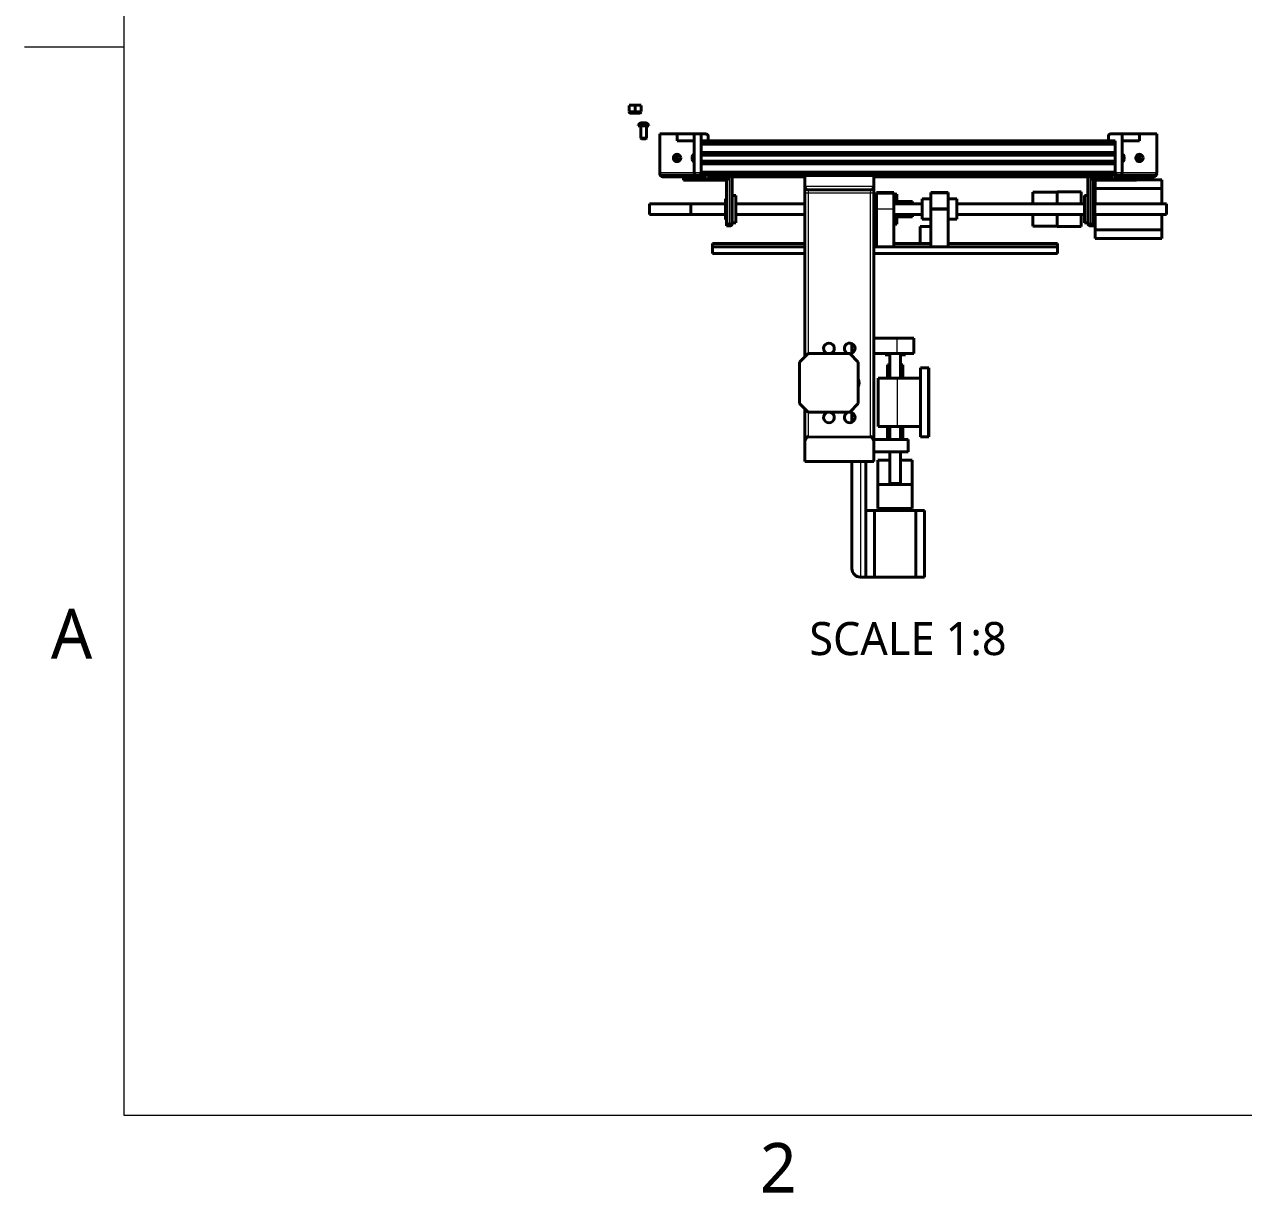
# Model space of a CAD drawing. Header units: inches. Extents: x 0 to 11, y 0 to 8.5.
# Drawn here: x 0.038 to 4.454, y 0.1 to 4.333 of the extents above; entities that cross this region are included whole.
import ezdxf

# ---------------------------------------------------------------- set-up
doc = ezdxf.new("R2010")
doc.units = ezdxf.units.IN
doc.header["$LTSCALE"] = 0.5
doc.header["$MEASUREMENT"] = 0
for name, color, linetype, lineweight in [('ANNOTATION_TEXT', 7, 'Continuous', 25), ('BORDER_FRAME', 7, 'Continuous', 15), ('BORDER_ZONES', 7, 'Continuous', 15), ('TANGENT_LINES', 7, 'Continuous', 15), ('Visible', 7, 'Continuous', 40)]:
    doc.layers.add(name, color=color, linetype=linetype, lineweight=lineweight)
doc.styles.add('Onshape-Standard', font='NotoSans-Regular.ttf')
doc.styles.add('Onshape-Standard-View-Label', font='NotoSans-Regular.ttf', dxfattribs={"height": 0.12})

msp = doc.modelspace()

# ---------------------------------------------------------------- linework, layer by layer
at = {"layer": 'BORDER_FRAME'}
for p, q in [((0.399, 0.38), (0.399, 8.12)), ((10.639, 0.38), (0.399, 0.38))]:
    msp.add_line(p, q, dxfattribs=at)
at = {"layer": 'BORDER_ZONES'}
msp.add_line((0.399, 4.25), (0.038, 4.25), dxfattribs=at)
at = {"layer": 'TANGENT_LINES'}
for p, q in [((2.4896, 3.9094), (3.9896, 3.9094)), ((2.4896, 3.9002), (3.9896, 3.9002)), ((2.4896, 3.897), (3.9896, 3.897)), ((3.9646, 3.9224), (3.9644, 3.9224)), ((2.4896, 3.8721), (3.9896, 3.8721)), ((2.4896, 3.8695), (3.9896, 3.8695)), ((2.4896, 3.8635), (3.9896, 3.8635)), ((2.4896, 3.857), (3.9896, 3.857)), ((2.4896, 3.8408), (3.9896, 3.8408)), ((2.4896, 3.8343), (3.9896, 3.8343)), ((2.4896, 3.8284), (3.9896, 3.8284)), ((2.4896, 3.8257), (3.9896, 3.8257)), ((2.4896, 3.8009), (3.9896, 3.8009)), ((2.3394, 3.7914), (2.341, 3.7914)), ((2.3396, 3.7967), (2.4646, 3.7967)), ((2.5057, 3.7777), (2.4346, 3.7777)), ((2.4346, 3.7777), (2.4346, 3.777)), ((2.4346, 3.777), (2.5904, 3.777)), ((2.4646, 3.7967), (2.4896, 3.7967)), ((2.4896, 3.7976), (3.9896, 3.7976)), ((2.4896, 3.7884), (3.9896, 3.7884)), ((2.5057, 3.7864), (2.5057, 3.7777)), ((2.5144, 3.7785), (2.5144, 3.7864)), ((2.5933, 3.7785), (2.5144, 3.7785)), ((2.5904, 3.777), (2.5904, 3.6117)), ((2.5933, 3.7864), (2.5933, 3.7785)), ((2.5933, 3.6117), (2.5933, 3.7785)), ((2.6021, 3.7785), (2.5933, 3.7785)), ((2.8646, 3.7832), (2.6007, 3.7832)), ((3.8916, 3.7832), (3.1149, 3.7832)), ((3.899, 3.7785), (3.8903, 3.7785)), ((3.899, 3.7785), (3.899, 3.7864)), ((3.9779, 3.7785), (3.899, 3.7785)), ((3.899, 3.7785), (3.899, 3.6117)), ((3.902, 3.777), (4.0578, 3.777)), ((3.902, 3.6117), (3.902, 3.777)), ((3.9779, 3.7864), (3.9779, 3.7785)), ((3.9867, 3.7777), (3.9867, 3.7864)), ((4.0578, 3.7777), (3.9867, 3.7777)), ((3.9896, 3.7967), (4.0146, 3.7967)), ((4.0146, 3.7967), (4.1396, 3.7967)), ((4.0578, 3.777), (4.0578, 3.7777)), ((4.1381, 3.7914), (4.1394, 3.7914)), ((2.8649, 3.7463), (3.1149, 3.7463)), ((2.8774, 3.7213), (2.8649, 3.7213)), ((2.8774, 3.7338), (2.8774, 3.7213)), ((2.8774, 3.7213), (2.8774, 3.1401)), ((3.1024, 3.7213), (2.8774, 3.7213)), ((3.1024, 3.7338), (3.1024, 3.7213)), ((3.1024, 2.8411), (3.1024, 3.7213)), ((3.1149, 3.7213), (3.1024, 3.7213)), ((3.3842, 3.6666), (3.3217, 3.6666)), ((3.1869, 3.6635), (3.1244, 3.6635)), ((2.5904, 3.6117), (2.5933, 3.6117)), ((2.6021, 3.6117), (2.5933, 3.6117)), ((2.5933, 3.6117), (2.5933, 3.6029)), ((3.899, 3.6117), (3.8903, 3.6117)), ((3.899, 3.6117), (3.902, 3.6117)), ((3.899, 3.6029), (3.899, 3.6117)), ((3.199, 3.1406), (3.199, 3.1963)), ((3.1991, 3.051), (3.1991, 2.876)), ((2.8774, 2.9276), (2.8774, 2.8411)), ((3.1085, 2.8349), (2.8712, 2.8349)), ((2.8774, 2.8411), (3.1024, 2.8411)), ((3.0668, 2.7486), (3.0668, 2.3302))]:
    msp.add_line(p, q, dxfattribs=at)
at = {"layer": 'Visible'}
for p, q in [((2.2393, 4.0403), (2.2286, 4.0388)), ((2.2286, 4.0403), (2.2393, 4.0403)), ((2.2286, 4.0175), (2.2286, 4.0388)), ((2.2501, 4.0388), (2.2393, 4.0403)), ((2.2393, 4.0403), (2.2608, 4.0403)), ((2.2608, 4.0403), (2.2501, 4.0388)), ((2.2501, 4.0175), (2.2501, 4.0388)), ((2.2716, 4.0388), (2.2608, 4.0403)), ((2.2608, 4.0403), (2.2716, 4.0403)), ((2.2716, 4.0175), (2.2716, 4.0388)), ((2.2286, 4.0175), (2.2393, 4.0159)), ((2.2286, 4.0159), (2.2393, 4.0159)), ((2.2335, 4.011), (2.2667, 4.011)), ((2.2393, 4.0159), (2.2501, 4.0175)), ((2.2393, 4.0159), (2.2608, 4.0159)), ((2.2501, 4.0175), (2.2608, 4.0159)), ((2.2608, 4.0159), (2.2716, 4.0175)), ((2.2608, 4.0159), (2.2716, 4.0159)), ((2.2725, 3.9765), (2.2889, 3.9765)), ((2.2612, 3.9672), (2.2612, 3.9656)), ((2.2612, 3.9672), (2.3002, 3.9672)), ((2.2612, 3.9656), (2.3002, 3.9656)), ((2.2705, 3.9656), (2.2705, 3.921)), ((2.291, 3.921), (2.291, 3.9656)), ((2.3002, 3.9656), (2.3002, 3.9672)), ((2.3394, 3.9312), (2.3394, 3.7914)), ((2.3396, 3.9312), (2.3394, 3.9312)), ((2.4021, 3.9364), (2.3396, 3.9364)), ((2.3396, 3.9364), (2.3396, 3.7967)), ((2.4021, 3.9364), (2.4021, 3.9114)), ((2.4646, 3.9364), (2.4021, 3.9364)), ((2.4646, 3.9364), (2.4646, 3.7967)), ((2.4646, 3.9364), (2.4896, 3.9364)), ((2.4896, 3.9364), (2.5058, 3.9364)), ((2.4896, 3.9364), (2.4896, 3.7967)), ((4.0146, 3.9364), (3.9733, 3.9364)), ((4.0146, 3.9364), (4.0146, 3.7967)), ((4.0146, 3.9364), (4.0771, 3.9364)), ((4.0771, 3.9364), (4.1396, 3.9364)), ((4.0771, 3.9364), (4.0771, 3.9114)), ((4.1396, 3.9364), (4.1396, 3.7967)), ((2.2705, 3.921), (2.2728, 3.9187)), ((2.2705, 3.921), (2.291, 3.921)), ((2.2886, 3.9187), (2.2728, 3.9187)), ((2.2886, 3.9187), (2.291, 3.921)), ((2.4646, 3.9114), (2.4021, 3.9114)), ((2.4896, 3.9114), (2.5146, 3.9114)), ((2.4896, 3.9058), (3.9896, 3.9058)), ((3.9896, 3.9005), (2.4896, 3.9005)), ((2.5146, 3.9277), (2.5146, 3.9114)), ((2.5146, 3.9114), (3.9646, 3.9114)), ((3.9644, 3.9224), (3.9644, 3.9114)), ((3.9646, 3.9277), (3.9646, 3.9114)), ((3.9896, 3.9114), (3.9646, 3.9114)), ((3.9896, 3.9114), (3.9896, 3.7967)), ((3.9896, 3.897), (3.9896, 3.8721)), ((4.0146, 3.9114), (4.0771, 3.9114)), ((2.3998, 3.8528), (2.3976, 3.8489)), ((2.3976, 3.8489), (2.3998, 3.845)), ((2.4043, 3.8528), (2.3998, 3.8528)), ((2.3998, 3.845), (2.4043, 3.845)), ((2.4066, 3.8489), (2.4043, 3.8528)), ((2.4043, 3.845), (2.4066, 3.8489)), ((2.4572, 3.8435), (2.4572, 3.8544)), ((2.4646, 3.8622), (2.4635, 3.8622)), ((2.4635, 3.8356), (2.4635, 3.8622)), ((2.4896, 3.8634), (3.9896, 3.8634)), ((2.4896, 3.862), (3.9896, 3.862)), ((4.0157, 3.8622), (4.0146, 3.8622)), ((4.0157, 3.8622), (4.0157, 3.8356)), ((4.0219, 3.8544), (4.0219, 3.8435)), ((4.0747, 3.8528), (4.0724, 3.8489)), ((4.0724, 3.8489), (4.0747, 3.845)), ((4.0792, 3.8528), (4.0747, 3.8528)), ((4.0747, 3.845), (4.0792, 3.845)), ((4.0815, 3.8489), (4.0792, 3.8528)), ((4.0792, 3.845), (4.0815, 3.8489)), ((2.4635, 3.8356), (2.4646, 3.8356)), ((2.4896, 3.8359), (3.9896, 3.8359)), ((3.9896, 3.8345), (2.4896, 3.8345)), ((3.9896, 3.8257), (3.9896, 3.8009)), ((4.0146, 3.8356), (4.0157, 3.8356)), ((2.4258, 3.7812), (2.3497, 3.7812)), ((2.4748, 3.7864), (2.3498, 3.7864)), ((2.4258, 3.7683), (2.4258, 3.7864)), ((2.4346, 3.7777), (2.4258, 3.7864)), ((2.4346, 3.777), (2.4258, 3.7683)), ((2.5816, 3.7683), (2.4258, 3.7683)), ((2.4793, 3.7864), (2.4748, 3.7864)), ((2.4793, 3.7864), (2.4896, 3.7864)), ((2.4894, 3.7885), (2.4894, 3.7868)), ((2.4896, 3.7868), (2.4894, 3.7868)), ((2.4894, 3.7864), (2.4894, 3.7868)), ((2.4896, 3.7973), (3.9896, 3.7973)), ((2.4896, 3.792), (2.4896, 3.7968)), ((3.9896, 3.792), (2.4896, 3.792)), ((2.4896, 3.7884), (2.4896, 3.792)), ((2.4896, 3.7864), (2.4896, 3.7884)), ((2.4896, 3.7864), (3.9896, 3.7864)), ((2.5057, 3.7777), (2.4969, 3.7864)), ((2.5224, 3.7864), (2.5144, 3.7785)), ((2.5904, 3.777), (2.5816, 3.7683)), ((2.5816, 3.6029), (2.5816, 3.7683)), ((2.8646, 3.7812), (2.6017, 3.7812)), ((2.6021, 3.7785), (2.6021, 3.6117)), ((2.8646, 3.7864), (2.8646, 3.6829)), ((2.8649, 3.7864), (2.8649, 3.785)), ((2.8649, 3.7463), (2.8649, 3.785)), ((3.1149, 3.785), (2.8649, 3.785)), ((3.1149, 3.7864), (3.1149, 3.785)), ((3.1149, 3.7463), (3.1149, 3.785)), ((3.8907, 3.7812), (3.1149, 3.7812)), ((3.8903, 3.6117), (3.8903, 3.7785)), ((3.9107, 3.7683), (3.902, 3.777)), ((4.0665, 3.7683), (3.9107, 3.7683)), ((3.9107, 3.7683), (3.9107, 3.6029)), ((3.917, 3.7385), (3.917, 3.7683)), ((3.9779, 3.7785), (3.97, 3.7864)), ((3.9955, 3.7864), (3.9867, 3.7777)), ((3.9896, 3.792), (3.9896, 3.7968)), ((3.9896, 3.792), (3.9896, 3.7884)), ((3.9896, 3.7884), (3.9896, 3.7864)), ((3.9998, 3.7864), (3.9994, 3.7864)), ((4.0043, 3.7864), (3.9998, 3.7864)), ((4.1293, 3.7864), (4.0043, 3.7864)), ((4.0665, 3.7864), (4.0578, 3.7777)), ((4.0665, 3.7683), (4.0578, 3.777)), ((4.0665, 3.7864), (4.0665, 3.7683)), ((4.1292, 3.7812), (4.0665, 3.7812)), ((4.0665, 3.7698), (4.1582, 3.7698)), ((4.1394, 3.7951), (4.1394, 3.7914)), ((4.1582, 3.7385), (4.1582, 3.7698)), ((2.6146, 3.7135), (2.6021, 3.7135)), ((2.6146, 3.6135), (2.6146, 3.7135)), ((2.8649, 3.7463), (2.8649, 3.7213)), ((2.8649, 3.1276), (2.8649, 3.7213)), ((3.1024, 3.7338), (2.8774, 3.7338)), ((3.1149, 3.7213), (3.1149, 3.7463)), ((3.1149, 3.7213), (3.1149, 2.8157)), ((3.1869, 3.7238), (3.1244, 3.7238)), ((3.1244, 3.7238), (3.1244, 3.7219)), ((3.1869, 3.7219), (3.1244, 3.7219)), ((3.1244, 3.7219), (3.1244, 3.6635)), ((3.1869, 3.7238), (3.1869, 3.7219)), ((3.1869, 3.7219), (3.1869, 3.6635)), ((3.1981, 3.7179), (3.1869, 3.7179)), ((3.1981, 3.7179), (3.1981, 3.6829)), ((3.3842, 3.7242), (3.3217, 3.7242)), ((3.3217, 3.7226), (3.3217, 3.7242)), ((3.3842, 3.7226), (3.3217, 3.7226)), ((3.3217, 3.6666), (3.3217, 3.7226)), ((3.3842, 3.7226), (3.3842, 3.7242)), ((3.3842, 3.6666), (3.3842, 3.7226)), ((3.7789, 3.7256), (3.6914, 3.7256)), ((3.6914, 3.6829), (3.6914, 3.7256)), ((3.8664, 3.726), (3.7789, 3.726)), ((3.7789, 3.6829), (3.7789, 3.726)), ((3.8664, 3.6829), (3.8664, 3.726)), ((3.8903, 3.7135), (3.8778, 3.7135)), ((3.8778, 3.7135), (3.8778, 3.6135)), ((3.917, 3.7179), (3.9107, 3.7179)), ((3.917, 3.7385), (4.1582, 3.7385)), ((3.917, 3.6829), (3.917, 3.7385)), ((4.1582, 3.6829), (4.1582, 3.7385)), ((2.3026, 3.6829), (2.3026, 3.6441)), ((2.4521, 3.6829), (2.3026, 3.6829)), ((2.5771, 3.6829), (2.4521, 3.6829)), ((2.4521, 3.6829), (2.4521, 3.6441)), ((2.5816, 3.7004), (2.5771, 3.7004)), ((2.5771, 3.6266), (2.5771, 3.7004)), ((2.8649, 3.6829), (2.6146, 3.6829)), ((3.1244, 3.7004), (3.1149, 3.7004)), ((3.2904, 3.6829), (3.1869, 3.6829)), ((3.2544, 3.6914), (3.1981, 3.6914)), ((3.2544, 3.6914), (3.2544, 3.6829)), ((3.3217, 3.7007), (3.2904, 3.7007)), ((3.2904, 3.7007), (3.2904, 3.627)), ((3.3217, 3.6666), (3.3217, 3.6638)), ((3.4154, 3.7007), (3.3842, 3.7007)), ((3.3842, 3.6666), (3.3842, 3.6638)), ((3.4154, 3.7007), (3.4154, 3.627)), ((3.8778, 3.6829), (3.4154, 3.6829)), ((3.9153, 3.7004), (3.9107, 3.7004)), ((3.9153, 3.7004), (3.9153, 3.6266)), ((4.1746, 3.6829), (3.9153, 3.6829)), ((4.1746, 3.6829), (4.1746, 3.6441)), ((2.3026, 3.6441), (2.4521, 3.6441)), ((2.4521, 3.6441), (2.5771, 3.6441)), ((2.5771, 3.6266), (2.5816, 3.6266)), ((2.6146, 3.6441), (2.8649, 3.6441)), ((2.8646, 3.6441), (2.8646, 3.5387)), ((3.1149, 3.6266), (3.1244, 3.6266)), ((3.1244, 3.6635), (3.1244, 3.5271)), ((3.1869, 3.6635), (3.1869, 3.5271)), ((3.1869, 3.6441), (3.2904, 3.6441)), ((3.1981, 3.6441), (3.1981, 3.6091)), ((3.1981, 3.6356), (3.2544, 3.6356)), ((3.2544, 3.6441), (3.2544, 3.6356)), ((3.2904, 3.627), (3.3217, 3.627)), ((3.3217, 3.6638), (3.3217, 3.5271)), ((3.3842, 3.6638), (3.3217, 3.6638)), ((3.3842, 3.6638), (3.3842, 3.5271)), ((3.3842, 3.627), (3.4154, 3.627)), ((3.4154, 3.6441), (3.8778, 3.6441)), ((3.6914, 3.6014), (3.6914, 3.6441)), ((3.7789, 3.601), (3.7789, 3.6441)), ((3.8664, 3.601), (3.8664, 3.6441)), ((3.9107, 3.6266), (3.9153, 3.6266)), ((3.9153, 3.6441), (4.1746, 3.6441)), ((3.917, 3.5885), (3.917, 3.6441)), ((4.1582, 3.5885), (4.1582, 3.6441)), ((2.5904, 3.6117), (2.5816, 3.6029)), ((2.5933, 3.6029), (2.5816, 3.6029)), ((2.6021, 3.6135), (2.6146, 3.6135)), ((3.1869, 3.6091), (3.1981, 3.6091)), ((3.2824, 3.6012), (3.3217, 3.6012)), ((3.2824, 3.6012), (3.2824, 3.5387)), ((3.6914, 3.6014), (3.7789, 3.6014)), ((3.7789, 3.601), (3.8664, 3.601)), ((3.8778, 3.6135), (3.8903, 3.6135)), ((3.9107, 3.6029), (3.899, 3.6029)), ((3.9107, 3.6029), (3.902, 3.6117)), ((3.9107, 3.6091), (3.917, 3.6091)), ((3.917, 3.5885), (3.917, 3.5573)), ((3.917, 3.5885), (4.1582, 3.5885)), ((4.1582, 3.5885), (4.1582, 3.5573)), ((2.8649, 3.5387), (2.5306, 3.5387)), ((2.5306, 3.5271), (2.5306, 3.5387)), ((3.1244, 3.5387), (3.1149, 3.5387)), ((3.3217, 3.5387), (3.1869, 3.5387)), ((3.7806, 3.5387), (3.3842, 3.5387)), ((3.7806, 3.5271), (3.7806, 3.5387)), ((3.917, 3.5573), (4.1582, 3.5573)), ((2.5306, 3.5271), (2.5306, 3.5032)), ((2.8649, 3.5271), (2.5306, 3.5271)), ((2.8649, 3.5032), (2.5306, 3.5032)), ((2.8646, 3.5032), (2.8646, 3.1273)), ((3.7806, 3.5271), (3.1149, 3.5271)), ((3.7806, 3.5032), (3.1149, 3.5032)), ((3.3842, 3.5271), (3.3217, 3.5271)), ((3.7806, 3.5271), (3.7806, 3.5032)), ((3.199, 3.1963), (3.1149, 3.1963)), ((3.199, 3.1963), (3.2593, 3.1963)), ((3.2593, 3.1963), (3.2593, 3.1406)), ((2.8774, 3.1401), (2.8461, 3.1088)), ((2.8774, 3.1401), (3.0274, 3.1401)), ((3.0274, 3.1401), (3.0586, 3.1088)), ((3.0356, 3.1413), (3.0356, 3.1764)), ((3.199, 3.1406), (3.1149, 3.1406)), ((3.1555, 3.1406), (3.1555, 3.1356)), ((3.1555, 3.1356), (3.1724, 3.1356)), ((3.1724, 3.1356), (3.1724, 3.0998)), ((3.173, 3.1406), (3.173, 3.051)), ((3.2593, 3.1406), (3.199, 3.1406)), ((3.2112, 3.1356), (3.2293, 3.1356)), ((3.2118, 3.051), (3.2118, 3.1406)), ((3.2293, 3.1356), (3.2293, 3.1406)), ((2.8461, 2.9588), (2.8461, 3.1088)), ((3.0586, 2.9588), (3.0586, 3.1088)), ((3.1639, 3.0998), (3.1639, 3.051)), ((3.1639, 3.0998), (3.173, 3.0998)), ((3.2118, 3.0998), (3.2197, 3.0998)), ((3.2197, 3.051), (3.2197, 3.0998)), ((3.1301, 2.876), (3.1301, 3.051)), ((3.1301, 3.051), (3.1991, 3.051)), ((3.2834, 3.051), (3.1991, 3.051)), ((3.2834, 3.0885), (3.3129, 3.0885)), ((3.2834, 3.0885), (3.2834, 2.8385)), ((3.3129, 3.0885), (3.3144, 3.0885)), ((3.3129, 3.0885), (3.3129, 2.8385)), ((3.3144, 3.0885), (3.3144, 2.8385)), ((2.8774, 2.9276), (2.8461, 2.9588)), ((2.8646, 2.9404), (2.8646, 2.7486)), ((2.8649, 2.8157), (2.8649, 2.9401)), ((2.8774, 2.9276), (3.0274, 2.9276)), ((3.0274, 2.9276), (3.0586, 2.9588)), ((3.0356, 2.8913), (3.0356, 2.9264)), ((3.1301, 2.876), (3.1991, 2.876)), ((3.1639, 2.876), (3.1639, 2.8291)), ((3.173, 2.876), (3.173, 2.8291)), ((3.1991, 2.876), (3.2834, 2.876)), ((3.2118, 2.8291), (3.2118, 2.876)), ((3.2197, 2.8291), (3.2197, 2.876)), ((2.8774, 2.8411), (2.8712, 2.8349)), ((3.1024, 2.8411), (3.1085, 2.8349)), ((3.2393, 2.8291), (3.1149, 2.8291)), ((3.2393, 2.784), (3.2393, 2.8291)), ((3.2834, 2.8385), (3.3129, 2.8385)), ((3.3129, 2.8385), (3.3144, 2.8385)), ((2.8649, 2.7486), (2.8649, 2.8157)), ((3.1149, 2.7486), (3.1149, 2.8157)), ((3.2393, 2.784), (3.1149, 2.784)), ((3.1724, 2.784), (3.1724, 2.7539)), ((3.173, 2.784), (3.173, 2.6693)), ((3.2118, 2.6693), (3.2118, 2.784)), ((2.8646, 2.7486), (2.8649, 2.7486)), ((3.1149, 2.7486), (2.8649, 2.7486)), ((3.0356, 2.3614), (3.0356, 2.7486)), ((3.0856, 2.3302), (3.0856, 2.7486)), ((3.1297, 2.7539), (3.1297, 2.6664)), ((3.1297, 2.7539), (3.1724, 2.7539)), ((3.2112, 2.7539), (3.2539, 2.7539)), ((3.2539, 2.6664), (3.2539, 2.7539)), ((3.1293, 2.6664), (3.1293, 2.5789)), ((3.1293, 2.6664), (3.2543, 2.6664)), ((3.2118, 2.6693), (3.173, 2.6693)), ((3.2543, 2.5789), (3.2543, 2.6664)), ((3.1168, 2.5714), (3.0856, 2.5714)), ((3.1168, 2.5714), (3.2668, 2.5714)), ((3.1168, 2.5714), (3.1168, 2.3302)), ((3.1293, 2.5789), (3.2543, 2.5789)), ((3.1374, 2.5777), (3.1374, 2.5714)), ((3.1374, 2.5777), (3.2462, 2.5777)), ((3.1793, 2.5789), (3.1793, 2.5777)), ((3.2043, 2.5777), (3.2043, 2.5789)), ((3.2462, 2.5714), (3.2462, 2.5777)), ((3.2668, 2.5714), (3.2981, 2.5714)), ((3.2668, 2.5714), (3.2668, 2.3302)), ((3.2981, 2.5714), (3.2981, 2.3302)), ((3.0856, 2.3302), (3.0668, 2.3302)), ((3.1168, 2.3302), (3.0856, 2.3302)), ((3.1168, 2.3302), (3.2668, 2.3302)), ((3.2668, 2.3302), (3.2981, 2.3302))]:
    msp.add_line(p, q, dxfattribs=at)
for centre, radius in [((2.4021, 3.8489), 0.0133), ((2.4021, 3.8489), 0.00547), ((4.0769, 3.8489), 0.0133), ((4.0769, 3.8489), 0.00547)]:
    msp.add_circle(centre, radius, dxfattribs=at)
for centre, radius, start, end in [((2.2335, 4.0159), 0.00488, 180, 270), ((2.2807, 3.9549), 0.0231, 110.8397, 147.7443), ((2.2667, 4.0159), 0.00488, 270, 0), ((2.2807, 3.9549), 0.0231, 32.2557, 69.1603), ((2.5058, 3.9277), 0.00875, 0, 90), ((3.9733, 3.9277), 0.00875, 90, 180), ((2.4721, 3.8489), 0.0159, 122.9104, 159.8257), ((2.4721, 3.8489), 0.0159, 200.1743, 237.0896), ((4.0071, 3.8489), 0.0159, 20.1743, 57.0896), ((4.0071, 3.8489), 0.0159, 302.9104, 339.8257), ((2.3497, 3.7914), 0.0103, 180, 270), ((2.3498, 3.7967), 0.0103, 180, 270), ((2.4748, 3.7967), 0.0103, 180, 270), ((2.4793, 3.7967), 0.0103, 270, 0), ((2.4796, 3.7914), 0.0103, 330.7381, 345.885), ((2.5933, 3.7785), 0.00875, 360, 64.9583), ((3.899, 3.7785), 0.00875, 115.0417, 180), ((3.9998, 3.7967), 0.0103, 180, 270), ((3.9994, 3.7967), 0.0103, 196.8545, 270), ((4.0043, 3.7967), 0.0103, 270, 360), ((4.1292, 3.7914), 0.0103, 270, 360), ((4.1293, 3.7967), 0.0103, 270, 0), ((2.8774, 3.7463), 0.0125, 180, 270), ((3.1024, 3.7463), 0.0125, 270, 360), ((2.5933, 3.6117), 0.00875, 270, 0), ((3.899, 3.6117), 0.00875, 180, 270), ((2.9524, 3.1588), 0.0194, 284.5926, 255.4074), ((2.9524, 3.1588), 0.0194, 284.5926, 255.4074), ((3.0274, 3.1588), 0.0194, 271.8197, 255.4074), ((3.0274, 3.0338), 0.0344, 335.38, 24.62), ((2.9524, 2.9088), 0.0194, 104.5926, 75.4074), ((2.9524, 2.9088), 0.0194, 104.5926, 75.4074), ((3.0274, 2.9088), 0.0194, 104.5926, 88.1803), ((3.0668, 2.3614), 0.0313, 180, 270)]:
    msp.add_arc(centre, radius, start, end, dxfattribs=at)
for centre, major_axis, start_param, end_param in [((2.8774, 2.8157), (0, -0.0221), 9.939467, 10.995574), ((3.1024, 2.8157), (0, 0.0221), 10.995574, 12.051682)]:
    msp.add_ellipse(centre, major_axis=major_axis, ratio=0.565531, start_param=start_param, end_param=end_param, dxfattribs=at)

# ---------------------------------------------------------------- texts
at = {"layer": 'ANNOTATION_TEXT', "color": 7, "insert": (3.2386, 2.1676), "char_height": 0.12, "attachment_point": 2, "style": 'Onshape-Standard-View-Label'}
msp.add_mtext('SCALE 1:8', dxfattribs=at)
at = {"layer": 'BORDER_ZONES', "char_height": 0.18, "attachment_point": 5, "style": 'Onshape-Standard'}
for s, insert in [('A', (0.209, 2.125)), ('2', (2.769, 0.19))]:
    msp.add_mtext(s, dxfattribs=dict(at, insert=insert))

doc.saveas('drawing.dxf')
